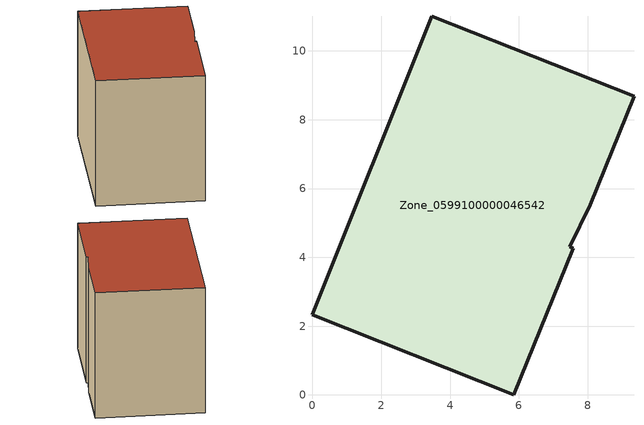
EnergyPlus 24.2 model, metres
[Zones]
Zone_0599100000046542
 floor ground (C_G): 0,2.33 3.47,11.02 9.35,8.68 8.08,5.53 7.48,4.31 7.57,4.27 5.86,0 z0.2
 wall outside (C_F): 3.47,11.02 0,2.33 5.86,0 7.57,4.27 7.48,4.31 8.08,5.53 9.35,8.68 3.47,11.02 z0.2:8.12
 roof outside (C_R): 8.08,5.53 9.35,8.68 3.47,11.02 0,2.33 5.86,0 7.57,4.27 7.48,4.31 z8.12
[BUILDING]
Pand.0599100000046542: North Axis=0; Terrain=City; Loads Convergence Tolerance Value=0.04; Temperature Convergence Tolerance Value=0.4; Solar Distribution=FullExterior; Maximum Number of Warmup Days=25; Minimum Number of Warmup Days=1
[Site:Location]
Rotterdam.The.Hague.AP_ZH_NLD Design_Conditions: Latitude=51.96; Longitude=4.45; Time Zone=1; Elevation=-4.5
[SITE:GROUNDTEMPERATURE:BUILDINGSURFACE]
18, 18, 18, 18, 18, 18, 18, 18, 18, 18, 18, 18
[MATERIAL] Thermal Absorptance=0.9; Solar Absorptance=0.7; Visible Absorptance=0.7
Name | Roughness | Thickness | Conductivity | Density | Specific Heat
G.TC.1965-1974 | MediumSmooth | 0.15 | 0.882353 | 540 | 1210
F.TC.1965-1974 | Rough | 0.3 | 0.697674 | 1920 | 840
R.TC.1965-1974 | MediumRough | 0.2 | 0.232558 | 1500 | 1000
[CONSTRUCTION]
C_G: G.TC.1965-1974
C_F: F.TC.1965-1974
C_R: R.TC.1965-1974
[ZONE]
Zone_0599100000046542: Type=1; Multiplier=1; Ceiling Height=Autocalculate; Volume=Autocalculate; Floor Area=autocalculate; Part of Total Floor Area=Yes
[ZONEINFILTRATION:DESIGNFLOWRATE]
Infil_Zone_0599100000046542: Zone or ZoneList or Space or SpaceList=Zone_0599100000046542; Schedule=AlwaysOn; Design Flow Rate Calculation Method=Flow/Area; Flow Rate per Floor Area=0.003; Constant Term Coefficient=1; Temperature Term Coefficient=0; Velocity Term Coefficient=0; Velocity Squared Term Coefficient=0
[HVACTEMPLATE:ZONE:IDEALLOADSAIRSYSTEM]
Zone_0599100000046542: Maximum Heating Supply Air Temperature=50; Minimum Cooling Supply Air Temperature=13; Maximum Heating Supply Air Humidity Ratio=0.0156; Minimum Cooling Supply Air Humidity Ratio=0.0077; Heating Limit=NoLimit; Cooling Limit=NoLimit; Dehumidification Control Type=ConstantSensibleHeatRatio; Cooling Sensible Heat Ratio=0.7; Dehumidification Setpoint=60; Humidification Control Type=None; Humidification Setpoint=30; Outdoor Air Method=None; Outdoor Air Flow Rate per Person=0.00944; Outdoor Air Flow Rate per Zone Floor Area=0; Outdoor Air Flow Rate per Zone=0; Demand Controlled Ventilation Type=None; Outdoor Air Economizer Type=NoEconomizer; Heat Recovery Type=None; Sensible Heat Recovery Effectiveness=0.7; Latent Heat Recovery Effectiveness=0.65
[ZONECONTROL:THERMOSTAT]
ThermostatControl_Zone_0599100000046542: Zone or ZoneList=Zone_0599100000046542; Control Type Schedule=DualSetpointControlType; Control 1=Thermostat_Zone_0599100000046542; Temperature Difference Between Cutout And Setpoint=0
[THERMOSTATSETPOINT:DUALSETPOINT]
Thermostat_Zone_0599100000046542: Heating Setpoint Temperature Schedule=HeatingSetpoint_Zone_0599100000046542; Cooling Setpoint Temperature Schedule=CoolingSetpoint_Zone_0599100000046542
[SCHEDULE:COMPACT]
HeatingSetpoint_Zone_0599100000046542: Through: 12/31, For: AllDays, Until: 24:00, 21
CoolingSetpoint_Zone_0599100000046542: Through: 12/31, For: AllDays, Until: 24:00, 24
DualSetpointControlType: Through: 12/31, For: AllDays, Until: 24:00, 4
AlwaysOn: Through: 12/31, For: AllDays, Until: 24:00, 1
